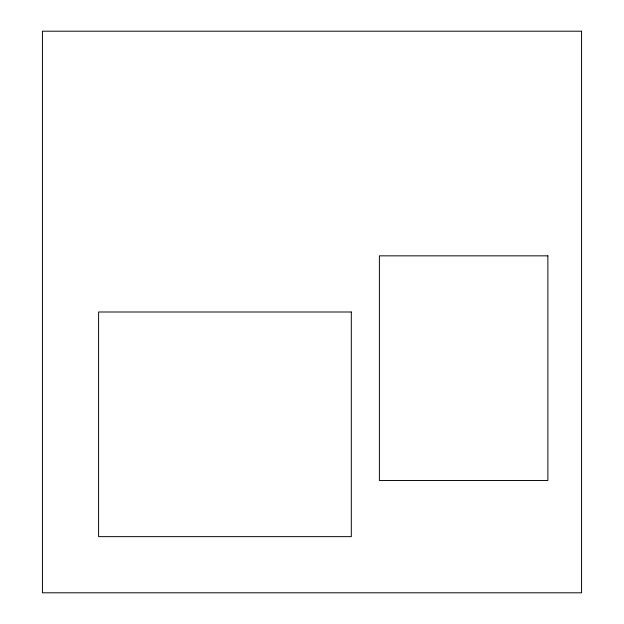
<?xml version="1.0" encoding="UTF-8"?>
<svg xmlns="http://www.w3.org/2000/svg" width="624" height="624" viewBox="0 0 624 624"><rect width="100%" height="100%" fill="white"/><g stroke="black" fill="none" stroke-linecap="round" stroke-linejoin="round"><path stroke-width="0.94" d="M581.568 31.2L42.432 31.2L42.432 592.8L581.568 592.8L581.568 31.2M547.872 255.84L379.392 255.84L379.392 480.48L547.872 480.48L547.872 255.84M351.312 312L98.592 312L98.592 536.64L351.312 536.64L351.312 312"/></g></svg>
